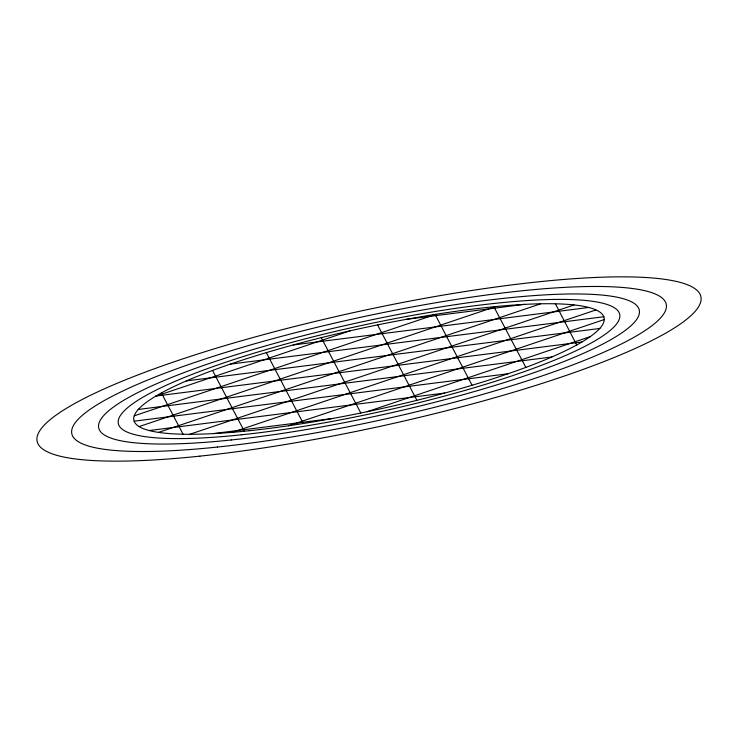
<?xml version="1.0" encoding="UTF-8"?>
<svg xmlns="http://www.w3.org/2000/svg" width="738" height="738" viewBox="0 0 738 738"><rect width="100%" height="100%" fill="white"/><g stroke="black" fill="none" stroke-linecap="round" stroke-linejoin="round"><path stroke-width="1.11" d="M155.663 396.241L350.199 330.79M134.298 415.808L435.937 314.314M139.067 426.592L495.53 306.639M158.513 432.403L540.576 303.844M189.823 434.267L574.035 304.951M232.304 432.348L595.907 309.969M288.53 425.771L604.182 319.572M367.127 411.721L590.354 336.602M405.476 319.462L524.7 304.333M293.217 344.96L588.786 307.469M230.164 364.148L603.924 316.74M186.244 380.919L599.929 328.447M156.059 396.011L581.941 341.989M138.2 409.47L551.886 356.998M134.205 421.177L507.965 373.769M149.214 430.531L444.783 393.04M213.43 433.584L332.654 418.464M493.851 306.722L525.843 367.423M321.251 337.626L360.817 413.003M161.41 392.957L183.033 434.156M435.097 314.425L472.052 385.264M377.588 324.877L416.878 400.3M266.353 352.626L303.309 423.464M212.562 370.458L244.278 431.195M555.373 303.733L576.719 344.969M199.897 456.139A339.683 58.403 -12.3 0 0 701.1 299.462A339.683 58.403 -12.3 0 0 206.003 351.399A339.683 58.403 -12.3 0 0 199.897 456.139M249.223 430.724A240.606 41.365 -12.3 0 0 604.237 319.748A240.606 41.365 -12.3 0 0 253.54 356.528A240.606 41.365 -12.3 0 0 249.223 430.724M241.261 434.82A256.584 44.114 -12.3 0 0 619.855 316.473A256.584 44.114 -12.3 0 0 245.874 355.707A256.584 44.114 -12.3 0 0 241.261 434.82M231.28 439.968A276.639 47.564 -12.3 0 0 639.459 312.368A276.639 47.564 -12.3 0 0 236.252 354.664A276.639 47.564 -12.3 0 0 231.28 439.968M217.562 447.034A304.204 52.306 -12.3 0 0 666.414 306.722A304.204 52.306 -12.3 0 0 223.024 353.234A304.204 52.306 -12.3 0 0 217.562 447.034"/></g></svg>
